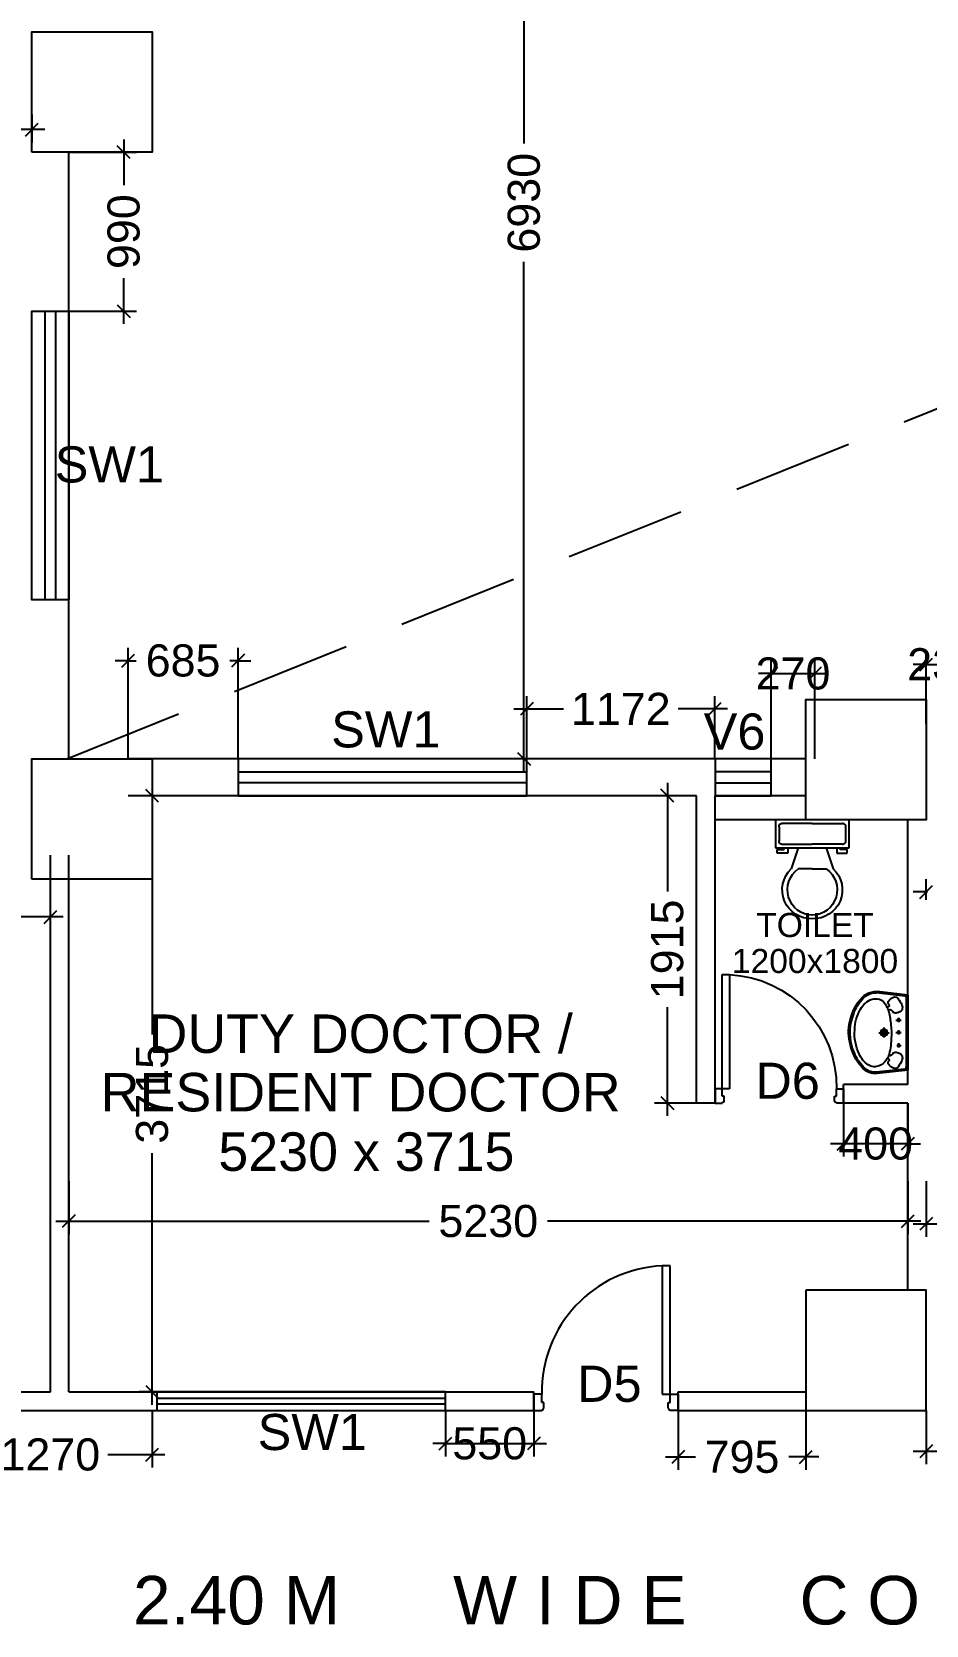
# Model space of a CAD drawing. Extents: x 7620542 to 7843793, y -6476226 to -6093835.
# Drawn here: x 7727743 to 7733317, y -6445747 to -6435819 of the extents above; entities that cross this region are included whole.
import ezdxf
from ezdxf.enums import TextEntityAlignment as Align

# ---------------------------------------------------------------- set-up
doc = ezdxf.new("R2010")
doc.units = 0
doc.header["$LTSCALE"] = 600
doc.header["$MEASUREMENT"] = 0
doc.header["$PDMODE"] = 35
doc.linetypes.add('HIDDEN2', pattern=[0.1875, 0.125, -0.0625])
doc.layers.get('0').update_dxf_attribs({"linetype": 'CONTINUOUS'})
doc.layers.get('Defpoints').update_dxf_attribs({"linetype": 'CONTINUOUS'})
for name, color, linetype in [('DOOR', 32, 'CONTINUOUS'), ('Duct', 8, 'CONTINUOUS'), ('joinery', 7, 'CONTINUOUS'), ('LA-column', 3, 'CONTINUOUS'), ('Room Dim', 1, 'CONTINUOUS'), ('TEXT', 6, 'CONTINUOUS'), ('Toi-Euip', 8, 'CONTINUOUS'), ('toi-fix', 46, 'CONTINUOUS'), ('TXT', 6, 'CONTINUOUS'), ('Walls', 7, 'CONTINUOUS'), ('WIN', 151, 'CONTINUOUS'), ('Working Dim', 5, 'CONTINUOUS')]:
    doc.layers.add(name, color=color, linetype=linetype)
doc.styles.add('ari', font='arial.ttf')
doc.styles.add('ARIAL', font='arial.ttf')
doc.dimstyles.new('int. dim', dxfattribs={"dimtxt": 450, "dimasz": 80, "dimexe": 80, "dimexo": 0, "dimgap": 70, "dimtad": 0, "dimdec": 0, "dimzin": 12, "dimdsep": 46, "dimtxsty": 'ari', "dimblk": 'OBLIQUE', "dimcen": 2, "dimdle": 80, "dimclrd": 256, "dimclre": 256, "dimclrt": 6, "dimadec": 0, "dimazin": 0, "dimtfac": 1, "dimtdec": 0, "dimtix": 1, "dimtmove": 2, "dimatfit": 3, "dimfxl": 1, "dimtolj": 1, "dimtzin": 0, "dimlwd": -1, "dimlwe": -1, "dimarcsym": 0})

# ---------------------------------------------------------------- blocks, each defined once
blk = doc.blocks.new('1000')
at = {"layer": 'DOOR'}
for p, q in [((0, -100), (0, 0)), ((0, 0), (49.7, 0)), ((49.7, 0), (49.7, -2.2)), ((63.2, -49.5), (49.7, -49.5)), ((49.7, -49.5), (49.7, -100)), ((63.2, -13.5), (61, -13.5)), ((63.2, -13.5), (63.2, -49.5)), ((836.8, -13.5), (836.8, -49.5)), ((836.8, -13.5), (839, -13.5)), ((836.8, -49.5), (850.3, -49.5)), ((850.3, 0), (850.3, -2.2)), ((900, 0), (850.3, 0)), ((850.3, -49.5), (850.3, -100)), ((900, -100), (900, 0)), ((49.7, -100), (0, -100)), ((49.7, -100), (49.7, -900.6)), ((100.2, -100), (49.7, -100)), ((100.2, -900.6), (100.2, -100)), ((850.3, -100), (900, -100)), ((49.7, -900.6), (100.2, -900.6))]:
    blk.add_line(p, q, dxfattribs=at)
for centre, major_axis, start_param, end_param in [((49.7, -13.5), (-7.95, 7.95), 3.926991, 5.497787), ((850.3, -13.5), (7.95, 7.95), 0.785398, 2.356194)]:
    blk.add_ellipse(centre, major_axis=major_axis, ratio=1, start_param=start_param, end_param=end_param, dxfattribs=at)
at = {"layer": 'DOOR', "color": 145}
blk.add_ellipse((64.3, -115.3), major_axis=(-519.7, 589.8), ratio=1, start_param=2.464943, end_param=4.009476, dxfattribs=at)
blk = doc.blocks.new('_Oblique')
at = {"color": 0, "linetype": 'ByBlock', "lineweight": -2}
blk.add_line((-0.5, -0.5), (0.5, 0.5), dxfattribs=at)
blk = doc.blocks.new('*D2316')
at = {"layer": 'Defpoints', "color": 0, "transparency": 16777216}
for p in [(7727859.1, -6441333.7), (7723124.1, -6441771, 6.3), (7727859.1, -6441771, 6.3)]:
    blk.add_point(p, dxfattribs=at)
at = {"layer": 'Working Dim', "transparency": 16777216}
for p, q in [((7723124.1, -6441771), (7723124.1, -6441253.7)), ((7727859.1, -6441771), (7727859.1, -6441253.7)), ((7723044.1, -6441333.7), (7725118.2, -6441333.7)), ((7727939.1, -6441333.7), (7725865.1, -6441333.7))]:
    blk.add_line(p, q, dxfattribs=at)
at = {"layer": 'Working Dim', "transparency": 16777216, "xscale": 80, "yscale": 80, "zscale": 80, "rotation": 180}
blk.add_blockref('_Oblique', (7723124.1, -6441333.7), dxfattribs=at)
at = {"layer": 'Working Dim', "transparency": 16777216, "xscale": 80, "yscale": 80, "zscale": 80}
blk.add_blockref('_Oblique', (7727859.1, -6441333.7), dxfattribs=at)
at = {"layer": 'Working Dim', "color": 6, "transparency": 16777216, "insert": (7725491.6, -6441333.7), "char_height": 200, "attachment_point": 5, "style": 'ari'}
blk.add_mtext('\\A1;4735', dxfattribs=at)
blk = doc.blocks.new('*D2318')
at = {"layer": 'Defpoints', "color": 0, "transparency": 16777216}
for p in [(7727973.1, -6442979.6, 6.3), (7733203.1, -6442979.6, 6.3), (7733203.1, -6443229.8)]:
    blk.add_point(p, dxfattribs=at)
at = {"layer": 'Working Dim', "transparency": 16777216}
for p, q in [((7727973.1, -6442979.6), (7727973.1, -6443309.8)), ((7733203.1, -6442979.6), (7733203.1, -6443309.8)), ((7727893.1, -6443229.8), (7730219.9, -6443229.8)), ((7733283.1, -6443229.8), (7730956.4, -6443229.8))]:
    blk.add_line(p, q, dxfattribs=at)
at = {"layer": 'Working Dim', "transparency": 16777216, "xscale": 80, "yscale": 80, "zscale": 80, "rotation": 180}
blk.add_blockref('_Oblique', (7727973.1, -6443229.8), dxfattribs=at)
at = {"layer": 'Working Dim', "transparency": 16777216, "xscale": 80, "yscale": 80, "zscale": 80}
blk.add_blockref('_Oblique', (7733203.1, -6443229.8), dxfattribs=at)
at = {"layer": 'Working Dim', "color": 6, "transparency": 16777216, "insert": (7730588.1, -6443229.8), "char_height": 200, "attachment_point": 5, "style": 'ari'}
blk.add_mtext('\\A1;5230', dxfattribs=at)
blk = doc.blocks.new('*D2319')
at = {"layer": 'Defpoints', "color": 0, "transparency": 16777216}
for p in [(7728734.1, -6440578.9, 6.3), (7728493, -6444293.9), (7728733.1, -6444293.9, 3.4)]:
    blk.add_point(p, dxfattribs=at)
at = {"layer": 'Working Dim', "transparency": 16777216}
for p, q in [((7728493, -6440498.9), (7728493, -6442067.1)), ((7728734.1, -6440578.9), (7728413, -6440578.9)), ((7728493, -6444373.9), (7728493, -6442805.7)), ((7728733.1, -6444293.9), (7728413, -6444293.9))]:
    blk.add_line(p, q, dxfattribs=at)
at = {"layer": 'Working Dim', "transparency": 16777216, "xscale": 80, "yscale": 80, "zscale": 80}
for p, rotation in [((7728493, -6440578.9), 90), ((7728493, -6444293.9), 270)]:
    blk.add_blockref('_Oblique', p, dxfattribs=dict(at, rotation=rotation))
at = {"layer": 'Working Dim', "color": 6, "transparency": 16777216, "insert": (7728493, -6442436.4), "char_height": 200, "attachment_point": 5, "rotation": 90, "style": 'ari'}
blk.add_mtext('\\A1;3715', dxfattribs=at)
blk = doc.blocks.new('*D2320')
at = {"layer": 'Defpoints', "color": 0, "transparency": 16777216}
for p in [(7737941.6, -6442582.6, 6.3), (7733317.1, -6442979.6, 6.3), (7737941.6, -6443246.2)]:
    blk.add_point(p, dxfattribs=at)
at = {"layer": 'Working Dim', "transparency": 16777216}
for p, q in [((7737941.6, -6442582.6), (7737941.6, -6443326.2)), ((7733317.1, -6442979.6), (7733317.1, -6443326.2)), ((7733237.1, -6443246.2), (7735256, -6443246.2)), ((7738021.6, -6443246.2), (7736002.8, -6443246.2))]:
    blk.add_line(p, q, dxfattribs=at)
at = {"layer": 'Working Dim', "transparency": 16777216, "xscale": 80, "yscale": 80, "zscale": 80, "rotation": 180}
blk.add_blockref('_Oblique', (7733317.1, -6443246.2), dxfattribs=at)
at = {"layer": 'Working Dim', "transparency": 16777216, "xscale": 80, "yscale": 80, "zscale": 80}
blk.add_blockref('_Oblique', (7737941.6, -6443246.2), dxfattribs=at)
at = {"layer": 'Working Dim', "color": 6, "transparency": 16777216, "insert": (7735629.4, -6443246.2), "char_height": 200, "attachment_point": 5, "style": 'ari'}
blk.add_mtext('\\A1;4625', dxfattribs=at)
blk = doc.blocks.new('*D2330')
at = {"layer": 'Defpoints', "color": 0, "transparency": 16777216}
for p in [(7731999.8, -6440037.4), (7730828.1, -6440348.7, -1.1), (7731999.8, -6440348.7, -1.1)]:
    blk.add_point(p, dxfattribs=at)
at = {"layer": 'Working Dim', "transparency": 16777216}
for p, q in [((7730828.1, -6440348.7), (7730828.1, -6439957.4)), ((7731999.8, -6440348.7), (7731999.8, -6439957.4)), ((7730748.1, -6440037.4), (7731055.8, -6440037.4)), ((7732079.8, -6440037.4), (7731772.2, -6440037.4))]:
    blk.add_line(p, q, dxfattribs=at)
at = {"layer": 'Working Dim', "transparency": 16777216, "xscale": 80, "yscale": 80, "zscale": 80, "rotation": 180}
blk.add_blockref('_Oblique', (7730828.1, -6440037.4), dxfattribs=at)
at = {"layer": 'Working Dim', "transparency": 16777216, "xscale": 80, "yscale": 80, "zscale": 80}
blk.add_blockref('_Oblique', (7731999.8, -6440037.4), dxfattribs=at)
at = {"layer": 'Working Dim', "color": 6, "transparency": 16777216, "insert": (7731414, -6440037.4), "char_height": 200, "attachment_point": 5, "style": 'ari'}
blk.add_mtext('\\A1;1172', dxfattribs=at)
blk = doc.blocks.new('*D2334')
at = {"layer": 'Defpoints', "color": 0, "transparency": 16777216}
for p in [(7727973.2, -6436568.8, 5.1), (7728315.8, -6436568.8), (7727973.2, -6437558.8, 5.1)]:
    blk.add_point(p, dxfattribs=at)
at = {"layer": 'Working Dim', "transparency": 16777216}
for p, q in [((7728315.8, -6436488.8), (7728315.8, -6436773.2)), ((7727973.2, -6436568.8), (7728395.8, -6436568.8)), ((7728315.8, -6437638.8), (7728315.8, -6437354.4)), ((7727973.2, -6437558.8), (7728395.8, -6437558.8))]:
    blk.add_line(p, q, dxfattribs=at)
at = {"layer": 'Working Dim', "transparency": 16777216, "xscale": 80, "yscale": 80, "zscale": 80}
for p, rotation in [((7728315.8, -6436568.8), 90), ((7728315.8, -6437558.8), 270)]:
    blk.add_blockref('_Oblique', p, dxfattribs=dict(at, rotation=rotation))
at = {"layer": 'Working Dim', "color": 6, "transparency": 16777216, "insert": (7728315.8, -6437063.8), "char_height": 200, "attachment_point": 5, "rotation": 90, "style": 'ari'}
blk.add_mtext('\\A1;990', dxfattribs=at)
blk = doc.blocks.new('*D2358')
at = {"layer": 'Defpoints', "color": 0, "transparency": 16777216}
for p in [(7725743.1, -6436333.2, 13.1), (7727743.1, -6436333.2, 14.8), (7727743.1, -6436428.1)]:
    blk.add_point(p, dxfattribs=at)
at = {"layer": 'Working Dim', "transparency": 16777216}
for p, q in [((7725743.1, -6436333.2), (7725743.1, -6436508.1)), ((7727743.1, -6436333.2), (7727743.1, -6436508.1)), ((7725663.1, -6436428.1), (7726373.1, -6436428.1)), ((7727823.1, -6436428.1), (7727113.1, -6436428.1))]:
    blk.add_line(p, q, dxfattribs=at)
at = {"layer": 'Working Dim', "transparency": 16777216, "xscale": 80, "yscale": 80, "zscale": 80, "rotation": 180}
blk.add_blockref('_Oblique', (7725743.1, -6436428.1), dxfattribs=at)
at = {"layer": 'Working Dim', "transparency": 16777216, "xscale": 80, "yscale": 80, "zscale": 80}
blk.add_blockref('_Oblique', (7727743.1, -6436428.1), dxfattribs=at)
at = {"layer": 'Working Dim', "color": 6, "transparency": 16777216, "insert": (7726743.1, -6436428.1), "char_height": 200, "attachment_point": 5, "style": 'ari'}
blk.add_mtext('\\A1;2000', dxfattribs=at)
blk = doc.blocks.new('*D2372')
at = {"layer": 'Defpoints', "color": 0, "transparency": 16777216}
for p in [(7730810.6, -6433418.6), (7731054.2, -6433418.6), (7731052.1, -6440348.6)]:
    blk.add_point(p, dxfattribs=at)
at = {"layer": 'Working Dim', "transparency": 16777216}
for p, q in [((7730810.6, -6433338.6), (7730810.6, -6436514.8)), ((7731054.2, -6433418.6), (7730730.6, -6433418.6)), ((7730810.6, -6440428.6), (7730810.6, -6437252.5)), ((7731052.1, -6440348.6), (7730730.6, -6440348.6))]:
    blk.add_line(p, q, dxfattribs=at)
at = {"layer": 'Working Dim', "transparency": 16777216, "xscale": 80, "yscale": 80, "zscale": 80}
for p, rotation in [((7730810.6, -6433418.6), 90), ((7730810.6, -6440348.6), 270)]:
    blk.add_blockref('_Oblique', p, dxfattribs=dict(at, rotation=rotation))
at = {"layer": 'Working Dim', "color": 6, "transparency": 16777216, "insert": (7730810.6, -6436883.6), "char_height": 200, "attachment_point": 5, "rotation": 90, "style": 'ari'}
blk.add_mtext('\\A1;6930', dxfattribs=at)
blk = doc.blocks.new('*D2379')
at = {"layer": 'Defpoints', "color": 0, "transparency": 16777216}
for p in [(7729028.1, -6439737), (7728343.1, -6440348.7), (7729028.1, -6440348.7)]:
    blk.add_point(p, dxfattribs=at)
at = {"layer": 'Working Dim', "transparency": 16777216}
for p, q in [((7728343.1, -6440348.7), (7728343.1, -6439657)), ((7729028.1, -6440348.7), (7729028.1, -6439657)), ((7728343.1, -6439737), (7728263.1, -6439737)), ((7728343.1, -6439737), (7728393.4, -6439737)), ((7729028.1, -6439737), (7728977.8, -6439737)), ((7729028.1, -6439737), (7729108.1, -6439737))]:
    blk.add_line(p, q, dxfattribs=at)
at = {"layer": 'Working Dim', "transparency": 16777216, "xscale": 80, "yscale": 80, "zscale": 80}
blk.add_blockref('_Oblique', (7728343.1, -6439737), dxfattribs=at)
at = {"layer": 'Working Dim', "transparency": 16777216, "xscale": 80, "yscale": 80, "zscale": 80, "rotation": 180}
blk.add_blockref('_Oblique', (7729028.1, -6439737), dxfattribs=at)
at = {"layer": 'Working Dim', "color": 6, "transparency": 16777216, "insert": (7728685.6, -6439737), "char_height": 200, "attachment_point": 5, "style": 'ari'}
blk.add_mtext('\\A1;685', dxfattribs=at)
blk = doc.blocks.new('*D2380')
at = {"layer": 'Defpoints', "color": 0, "transparency": 16777216}
for p in [(7732622.5, -6439817.9), (7732351.8, -6440348.6), (7732622.5, -6440348.6)]:
    blk.add_point(p, dxfattribs=at)
at = {"layer": 'Working Dim', "transparency": 16777216}
for p, q in [((7732351.8, -6439817.9), (7732271.8, -6439817.9)), ((7732351.8, -6440348.6), (7732351.8, -6439737.9)), ((7732351.8, -6439817.9), (7732622.5, -6439817.9)), ((7732622.5, -6440348.6), (7732622.5, -6439737.9)), ((7732622.5, -6439817.9), (7732702.5, -6439817.9))]:
    blk.add_line(p, q, dxfattribs=at)
at = {"layer": 'Working Dim', "transparency": 16777216, "xscale": 80, "yscale": 80, "zscale": 80}
blk.add_blockref('_Oblique', (7732351.8, -6439817.9), dxfattribs=at)
at = {"layer": 'Working Dim', "transparency": 16777216, "xscale": 80, "yscale": 80, "zscale": 80, "rotation": 180}
blk.add_blockref('_Oblique', (7732622.5, -6439817.9), dxfattribs=at)
at = {"layer": 'Working Dim', "color": 6, "transparency": 16777216, "insert": (7732487.1, -6439817.9), "char_height": 200, "attachment_point": 5, "style": 'ari'}
blk.add_mtext('\\A1;270', dxfattribs=at)
blk = doc.blocks.new('*D2381')
at = {"layer": 'Defpoints', "color": 0, "transparency": 16777216}
for p in [(7733547.3, -6439760.6), (7733317.1, -6440128.8, 13.1), (7733547.3, -6440348.6)]:
    blk.add_point(p, dxfattribs=at)
at = {"layer": 'Working Dim', "transparency": 16777216}
for p, q in [((7733317.1, -6440128.8), (7733317.1, -6439680.6)), ((7733547.3, -6440348.6), (7733547.3, -6439680.6)), ((7733317.1, -6439760.6), (7733237.1, -6439760.6)), ((7733317.1, -6439760.6), (7733547.3, -6439760.6)), ((7733547.3, -6439760.6), (7733627.3, -6439760.6))]:
    blk.add_line(p, q, dxfattribs=at)
at = {"layer": 'Working Dim', "transparency": 16777216, "xscale": 80, "yscale": 80, "zscale": 80}
blk.add_blockref('_Oblique', (7733317.1, -6439760.6), dxfattribs=at)
at = {"layer": 'Working Dim', "transparency": 16777216, "xscale": 80, "yscale": 80, "zscale": 80, "rotation": 180}
blk.add_blockref('_Oblique', (7733547.3, -6439760.6), dxfattribs=at)
at = {"layer": 'Working Dim', "color": 6, "transparency": 16777216, "insert": (7733432.2, -6439760.6), "char_height": 200, "attachment_point": 5, "style": 'ari'}
blk.add_mtext('\\A1;230', dxfattribs=at)
blk = doc.blocks.new('*D2389')
at = {"layer": 'Defpoints', "color": 0, "transparency": 16777216}
for p in [(7727223.1, -6444408.8, 8.6), (7728493, -6444408.8), (7728493, -6444684.5)]:
    blk.add_point(p, dxfattribs=at)
at = {"layer": 'Working Dim', "transparency": 16777216}
for p, q in [((7727223.1, -6444408.8), (7727223.1, -6444764.5)), ((7728493, -6444408.8), (7728493, -6444764.5)), ((7727143.1, -6444684.5), (7727499.2, -6444684.5)), ((7728573, -6444684.5), (7728217, -6444684.5))]:
    blk.add_line(p, q, dxfattribs=at)
at = {"layer": 'Working Dim', "transparency": 16777216, "xscale": 80, "yscale": 80, "zscale": 80, "rotation": 180}
blk.add_blockref('_Oblique', (7727223.1, -6444684.5), dxfattribs=at)
at = {"layer": 'Working Dim', "transparency": 16777216, "xscale": 80, "yscale": 80, "zscale": 80}
blk.add_blockref('_Oblique', (7728493, -6444684.5), dxfattribs=at)
at = {"layer": 'Working Dim', "color": 6, "transparency": 16777216, "insert": (7727858.1, -6444684.5), "char_height": 200, "attachment_point": 5, "style": 'ari'}
blk.add_mtext('\\A1;1270', dxfattribs=at)
blk = doc.blocks.new('*D2390')
at = {"layer": 'Defpoints', "color": 0, "transparency": 16777216}
for p in [(7730321.8, -6444408.7), (7730871.8, -6444408.5), (7730871.8, -6444615.1)]:
    blk.add_point(p, dxfattribs=at)
at = {"layer": 'Working Dim', "transparency": 16777216}
for p, q in [((7730321.8, -6444408.7), (7730321.8, -6444695.1)), ((7730871.8, -6444408.5), (7730871.8, -6444695.1)), ((7730321.8, -6444615.1), (7730241.8, -6444615.1)), ((7730321.8, -6444615.1), (7730871.8, -6444615.1)), ((7730871.8, -6444615.1), (7730951.8, -6444615.1))]:
    blk.add_line(p, q, dxfattribs=at)
at = {"layer": 'Working Dim', "transparency": 16777216, "xscale": 80, "yscale": 80, "zscale": 80}
blk.add_blockref('_Oblique', (7730321.8, -6444615.1), dxfattribs=at)
at = {"layer": 'Working Dim', "transparency": 16777216, "xscale": 80, "yscale": 80, "zscale": 80, "rotation": 180}
blk.add_blockref('_Oblique', (7730871.8, -6444615.1), dxfattribs=at)
at = {"layer": 'Working Dim', "color": 6, "transparency": 16777216, "insert": (7730596.8, -6444615.1), "char_height": 200, "attachment_point": 5, "style": 'ari'}
blk.add_mtext('\\A1;550', dxfattribs=at)
blk = doc.blocks.new('*D2391')
at = {"layer": 'Defpoints', "color": 0, "transparency": 16777216}
for p in [(7731771.8, -6444408.6), (7732567.3, -6444408.6), (7731771.8, -6444699)]:
    blk.add_point(p, dxfattribs=at)
at = {"layer": 'Working Dim', "transparency": 16777216}
for p, q in [((7731771.8, -6444408.6), (7731771.8, -6444779)), ((7732567.3, -6444408.6), (7732567.3, -6444779)), ((7731691.8, -6444699), (7731878.7, -6444699)), ((7732647.3, -6444699), (7732460.4, -6444699))]:
    blk.add_line(p, q, dxfattribs=at)
at = {"layer": 'Working Dim', "transparency": 16777216, "xscale": 80, "yscale": 80, "zscale": 80, "rotation": 180}
blk.add_blockref('_Oblique', (7731771.8, -6444699), dxfattribs=at)
at = {"layer": 'Working Dim', "transparency": 16777216, "xscale": 80, "yscale": 80, "zscale": 80}
blk.add_blockref('_Oblique', (7732567.3, -6444699), dxfattribs=at)
at = {"layer": 'Working Dim', "color": 6, "transparency": 16777216, "insert": (7732169.6, -6444699), "char_height": 200, "attachment_point": 5, "style": 'ari'}
blk.add_mtext('\\A1;795', dxfattribs=at)
blk = doc.blocks.new('*D2392')
at = {"layer": 'Defpoints', "color": 0, "transparency": 16777216}
for p in [(7733317.1, -6444408.8, 8.6), (7737042.3, -6444408.7, 3.4), (7737042.3, -6444663.2)]:
    blk.add_point(p, dxfattribs=at)
at = {"layer": 'Working Dim', "transparency": 16777216}
for p, q in [((7733317.1, -6444408.8), (7733317.1, -6444743.2)), ((7737042.3, -6444408.7), (7737042.3, -6444743.2)), ((7733237.1, -6444663.2), (7734810.4, -6444663.2)), ((7737122.3, -6444663.2), (7735549.1, -6444663.2))]:
    blk.add_line(p, q, dxfattribs=at)
at = {"layer": 'Working Dim', "transparency": 16777216, "xscale": 80, "yscale": 80, "zscale": 80, "rotation": 180}
blk.add_blockref('_Oblique', (7733317.1, -6444663.2), dxfattribs=at)
at = {"layer": 'Working Dim', "transparency": 16777216, "xscale": 80, "yscale": 80, "zscale": 80}
blk.add_blockref('_Oblique', (7737042.3, -6444663.2), dxfattribs=at)
at = {"layer": 'Working Dim', "color": 6, "transparency": 16777216, "insert": (7735179.7, -6444663.2), "char_height": 200, "attachment_point": 5, "style": 'ari'}
blk.add_mtext('\\A1;3725', dxfattribs=at)
blk = doc.blocks.new('A$C5FEC0201')
at = {"layer": 'Toi-Euip'}
for p, q in [((0, 473.4), (184.7, 494.1)), ((0, 465.4), (191.4, 486.9)), ((0, 473.4), (0, 20.9)), ((9.6, 458.3), (9.6, 40.4)), ((71.9, 322.5), (39.4, 322.5)), ((54.4, 310.5), (54.4, 336.7)), ((71.9, 247.8), (39.4, 247.8)), ((54.4, 235.7), (54.4, 261.9)), ((173.4, 246.3), (112, 246.3)), ((143.3, 276.5), (143.3, 216.2)), ((66.7, 168.5), (39.4, 168.5)), ((54.4, 156.4), (54.4, 182.7)), ((0, 28.9), (191.4, 7.5)), ((0, 20.9), (184.7, 0.2))]:
    blk.add_line(p, q, dxfattribs=at)
for centre, radius in [((54.4, 322.5), 6.43), ((54.4, 247.8), 6.43), ((143.3, 246.3), 21.6), ((143.3, 246.3), 15.5), ((143.3, 246.3), 10.9), ((54.4, 168.5), 6.43)]:
    blk.add_circle(centre, radius, dxfattribs=at)
for centre, radius, start, end in [((194.8, 411.5), 83.2, 73.23918, 96.99591), ((198.4, 409.1), 78.1, 56.79114, 95.14021), ((197.4, 387.4), 106, 42.34, 78.55208), ((-14.6, 453.5), 24.7, 11.14513, 53.7785), ((66.2, 397.4), 34, 151.91921, 201.35614), ((74.8, 413.3), 49.2, 215.0585, 257.19296), ((155, 371.1), 126.1, 140.59825, 160.41359), ((76, 441.8), 20.7, 62.49081, 153.19095), ((67.6, 406.2), 56.9, 34.96691, 71.64959), ((106.8, 377.5), 8.55, 353.15264, 127.30389), ((273.3, 323.1), 166.8, 149.59023, 175.97193), ((120.5, 410.1), 8.6, 136.04031, 216.10739), ((121.5, 408.7), 8.72, 204.51045, 300.32874), ((100.5, 427.5), 17.9, 320.46419, 39.5358), ((202.8, 375.4), 80.1, 113.69295, 156.38132), ((191.3, 356.4), 94.7, 75.58544, 102.65463), ((173.3, 329.2), 126, 27.7975, 70.69461), ((181.9, 366.5), 123.1, 31.84149, 61.21457), ((66.3, 262.6), 287, 13.68007, 43.11994), ((72.7, 260.2), 247.5, 0.51874, 31.0564), ((134.7, 300.9), 200.3, 16.98939, 40.68541), ((72.7, 395.9), 31.9, 253.96544, 299.92088), ((114.3, 360.7), 26.8, 118.27151, 163.61398), ((898.2, 212.6), 800.7, 171.22276, 177.52001), ((45.2, 246.8), 302.7, 336.19508, 21.84971), ((82.7, 251), 274.2, 347.13905, 16.85156), ((830.4, 250.4), 732.1, 180.24313, 185.54823), ((23.3, 242.5), 297.5, 335.41071, 3.84539), ((66.2, 94.9), 34, 158.64386, 208.08079), ((74.8, 79), 49.2, 102.80704, 144.9415), ((72.7, 96.3), 31.9, 60.07912, 106.03456), ((114.3, 131.5), 26.8, 196.38602, 241.72849), ((106.5, 113.4), 7.39, 228.29837, 348.68026), ((397.3, 201.4), 296.4, 184.2321, 193.82674), ((218.2, 145.9), 109.8, 188.02022, 245.02213), ((164.1, 170.3), 139.7, 301.86033, 338.31323), ((67.5, 229.2), 275.4, 316.21733, 337.66735), ((59.7, 235.8), 293.9, 316.38455, 351.02297), ((-16.1, 41), 25.7, 308.74871, 358.57964), ((155, 121.1), 126.1, 199.58641, 219.40175), ((76, 50.4), 20.7, 206.80905, 297.50919), ((67.6, 86), 56.9, 288.35041, 325.03309), ((120.5, 82.1), 8.6, 143.89261, 223.95969), ((120.7, 84.3), 7.73, 75.15228, 157.93068), ((100.5, 64.8), 17.9, 320.4642, 39.53581), ((199.8, 111.6), 70.9, 246.77794, 302.40806), ((197.9, 98.8), 99.5, 262.39424, 318.61688), ((196, 101.8), 94.4, 267.2238, 318.08952)]:
    blk.add_arc(centre, radius, start, end, dxfattribs=at)
blk = doc.blocks.new('A$C70ED7303')
at = {"layer": 'toi-fix', "color": 8}
for p, q in [((0, 0), (229, 0)), ((229, 0), (229, -174.4)), ((-229, 0), (0, 0)), ((-229, -174.4), (-229, 0)), ((-207.2, -43.6), (-207.2, -130.8)), ((0, -21.8), (-185.4, -21.8)), ((0, -21.8), (185.4, -21.8)), ((207.2, -43.6), (207.2, -130.8)), ((229, -174.4), (-229, -174.4)), ((-218.1, -207.2), (-218.1, -185.4)), ((-218.1, -185.4), (-174.4, -185.4)), ((-185.4, -152.6), (0, -152.6)), ((-174.4, -185.4), (-174.4, -174.4)), ((-152.6, -174.4), (-152.6, -207.2)), ((-87.2, -174.4), (-130.8, -305.3)), ((185.4, -152.6), (0, -152.6)), ((87.2, -174.4), (130.8, -305.3)), ((152.6, -174.4), (152.6, -207.2)), ((174.4, -185.4), (174.4, -174.4)), ((218.1, -185.4), (174.4, -185.4)), ((218.1, -207.2), (218.1, -185.4)), ((-152.6, -207.2), (-218.1, -207.2)), ((152.6, -207.2), (218.1, -207.2)), ((0, -305.3), (-87.2, -305.3)), ((0, -305.3), (87.2, -305.3))]:
    blk.add_line(p, q, dxfattribs=at)
for centre, major_axis, start_param, end_param in [((-188.1, -40.9), (13.6, -13.6), 2.214297, 4.068888), ((188.1, -40.9), (13.6, -13.6), 0.643501, 2.498091), ((-188.1, -133.6), (-13.6, -13.6), 5.35589, 7.21048), ((188.1, -133.6), (-13.6, -13.6), 0.643501, 2.498091), ((-6.6, -436.2), (-127.6, -127.6), 4.686239, 7.105146), ((4.7, -435.5), (-112.7, -112.7), 4.541602, 7.039318), ((6.6, -436.2), (55.8, -171.6), -0.351019, 2.067888), ((-4.7, -435.5), (-112.7, -112.7), 0.814663, 3.31238)]:
    blk.add_ellipse(centre, major_axis=major_axis, ratio=1, start_param=start_param, end_param=end_param, dxfattribs=at)
blk = doc.blocks.new('*D2420')
at = {"layer": 'Defpoints', "color": 0, "transparency": 16777216}
for p in [(7732801.8, -6442493.1), (7733202.3, -6442493.6), (7732801.8, -6442747.2)]:
    blk.add_point(p, dxfattribs=at)
at = {"layer": 'Working Dim', "transparency": 16777216}
for p, q in [((7732801.8, -6442493.1), (7732801.8, -6442827.2)), ((7733202.3, -6442493.6), (7733202.3, -6442827.2)), ((7732801.8, -6442747.2), (7732721.8, -6442747.2)), ((7733202.3, -6442747.2), (7732801.8, -6442747.2)), ((7733202.3, -6442747.2), (7733282.3, -6442747.2))]:
    blk.add_line(p, q, dxfattribs=at)
at = {"layer": 'Working Dim', "transparency": 16777216, "xscale": 80, "yscale": 80, "zscale": 80}
blk.add_blockref('_Oblique', (7732801.8, -6442747.2), dxfattribs=at)
at = {"layer": 'Working Dim', "transparency": 16777216, "xscale": 80, "yscale": 80, "zscale": 80, "rotation": 180}
blk.add_blockref('_Oblique', (7733202.3, -6442747.2), dxfattribs=at)
at = {"layer": 'Working Dim', "color": 6, "transparency": 16777216, "insert": (7733002.1, -6442747.2), "char_height": 200, "attachment_point": 5, "style": 'ari'}
blk.add_mtext('\\A1;400', dxfattribs=at)
blk = doc.blocks.new('*D2463')
at = {"layer": 'Defpoints', "color": 0, "transparency": 16777216}
for p in [(7733917.3, -6441178.4), (7733317.3, -6441227.7, -22.8), (7733917.3, -6441227.7, -22.8)]:
    blk.add_point(p, dxfattribs=at)
at = {"layer": 'Working Dim', "transparency": 16777216}
for p, q in [((7733317.3, -6441227.7), (7733317.3, -6441098.4)), ((7733917.3, -6441227.7), (7733917.3, -6441098.4)), ((7733317.3, -6441178.4), (7733237.3, -6441178.4)), ((7733317.3, -6441178.4), (7733326.2, -6441178.4)), ((7733917.3, -6441178.4), (7733908.5, -6441178.4)), ((7733917.3, -6441178.4), (7733997.3, -6441178.4))]:
    blk.add_line(p, q, dxfattribs=at)
at = {"layer": 'Working Dim', "transparency": 16777216, "xscale": 80, "yscale": 80, "zscale": 80}
blk.add_blockref('_Oblique', (7733317.3, -6441178.4), dxfattribs=at)
at = {"layer": 'Working Dim', "transparency": 16777216, "xscale": 80, "yscale": 80, "zscale": 80, "rotation": 180}
blk.add_blockref('_Oblique', (7733917.3, -6441178.4), dxfattribs=at)
at = {"layer": 'Working Dim', "color": 6, "transparency": 16777216, "insert": (7733617.3, -6441178.4), "char_height": 200, "attachment_point": 5, "style": 'ari'}
blk.add_mtext('\\A1;600', dxfattribs=at)
blk = doc.blocks.new('*D2465')
at = {"layer": 'Defpoints', "color": 0, "transparency": 16777216}
for p in [(7731886.8, -6440578.6, -22.8), (7731704.2, -6442493.6), (7731886.8, -6442493.6, -22.8)]:
    blk.add_point(p, dxfattribs=at)
at = {"layer": 'Working Dim', "transparency": 16777216}
for p, q in [((7731704.2, -6440498.6), (7731704.2, -6441176.2)), ((7731886.8, -6440578.6), (7731624.2, -6440578.6)), ((7731704.2, -6442573.6), (7731704.2, -6441896.1)), ((7731886.8, -6442493.6), (7731624.2, -6442493.6))]:
    blk.add_line(p, q, dxfattribs=at)
at = {"layer": 'Working Dim', "transparency": 16777216, "xscale": 80, "yscale": 80, "zscale": 80}
for p, rotation in [((7731704.2, -6440578.6), 90), ((7731704.2, -6442493.6), 270)]:
    blk.add_blockref('_Oblique', p, dxfattribs=dict(at, rotation=rotation))
at = {"layer": 'Working Dim', "color": 6, "transparency": 16777216, "insert": (7731704.2, -6441536.1), "char_height": 200, "attachment_point": 5, "rotation": 90, "style": 'ari'}
blk.add_mtext('\\A1;1915', dxfattribs=at)

msp = doc.modelspace()

# ---------------------------------------------------------------- linework, layer by layer
at = {"layer": 'Duct', "color": 8, "linetype": 'HIDDEN2', "ltscale": 10}
msp.add_line((7727962.052, -6440348.653, -22.81), (7744821.826, -6433563.031, -22.81), dxfattribs=at)
msp.add_line((7727962.052, -6440348.653, -22.81), (7744821.826, -6433563.031, -22.81), dxfattribs=at)
at = {"layer": 'LA-column', "color": 2, "flags": 128}
for points, elevation in [([(7727743.146, -6436568.813), (7727743.146, -6435818.813), (7728493.146, -6435818.813), (7728493.146, -6436568.813)], -12.548), ([(7732567.146, -6440728.875), (7732567.146, -6439978.875), (7733317.146, -6439978.875), (7733317.146, -6440728.875)], -9.699), ([(7727743.146, -6441098.875), (7727743.146, -6440348.875), (7728493.146, -6440348.875), (7728493.146, -6441098.875)], -9.699), ([(7732567.146, -6443658.808), (7732567.146, -6444408.808), (7733317.146, -6444408.808), (7733317.146, -6443658.808)], -12.548)]:
    msp.add_lwpolyline(points, close=True, dxfattribs=dict(at, elevation=elevation))
at = {"layer": 'Walls'}
for p, q in [((7727973.146, -6440348.77, -22.81), (7727973.146, -6436568.84, -22.81)), ((7732567.325, -6440348.623, -22.81), (7728343.146, -6440348.692, -22.81)), ((7731886.827, -6440578.649, -22.81), (7728343.146, -6440578.694, -22.81)), ((7731886.827, -6442493.649, -22.81), (7731886.827, -6440578.632, -22.81)), ((7732001.827, -6442493.648, -22.81), (7732001.827, -6440578.632, -22.81)), ((7732567.325, -6440578.64, -22.81), (7732001.827, -6440578.648, -22.81)), ((7733202.325, -6442378.632, -22.81), (7733202.325, -6440728.875, -22.81)), ((7727858.325, -6444293.699, -22.81), (7727858.325, -6440948.919, -22.81)), ((7727973.325, -6444293.699, -22.81), (7727973.325, -6440948.919, -22.81)), ((7733202.325, -6442378.632, -22.81), (7732801.827, -6442378.638, -22.81)), ((7732801.827, -6442493.648, -22.81), (7732801.827, -6442378.638, -22.81)), ((7732001.827, -6442493.648, -22.81), (7731886.827, -6442493.649, -22.81)), ((7733202.325, -6442493.632, -22.81), (7732801.827, -6442493.638, -22.81)), ((7733202.325, -6443658.632, -22.81), (7733202.325, -6442493.632, -22.81)), ((7727223.325, -6444293.699, -22.81), (7727858.325, -6444293.699, -22.81)), ((7727973.325, -6444293.699, -22.81), (7730871.821, -6444293.65, -22.81)), ((7731771.827, -6444408.634, -22.81), (7731771.827, -6444293.5, -22.81)), ((7731771.827, -6444293.634, -22.81), (7732567.325, -6444293.621, -22.81)), ((7727223.325, -6444408.699, -22.81), (7730871.821, -6444408.647, -22.81)), ((7731771.827, -6444408.634, -22.81), (7732567.325, -6444408.623, -22.81))]:
    msp.add_line(p, q, dxfattribs=at)
at = {"layer": 'Walls', "linetype": 'Continuous'}
msp.add_line((7730871.821, -6444408.647, -22.81), (7730871.821, -6444293.5, -22.81), dxfattribs=at)
at = {"layer": 'WIN', "linetype": 'Continuous'}
for points, elevation in [([(7727973.234, -6437558.786), (7727973.234, -6439358.786), (7727743.234, -6439358.786), (7727743.234, -6437558.786)], -12.548), ([(7727973.412, -6437558.705), (7727973.412, -6439358.705), (7727743.411, -6439358.705), (7727743.411, -6437558.705)], -12.548), ([(7727973.412, -6437558.705), (7727973.412, -6439358.705), (7727743.411, -6439358.705), (7727743.411, -6437558.705)], -12.548), ([(7727890.451, -6437558.786), (7727890.451, -6439358.786), (7727826.017, -6439358.786), (7727826.017, -6437558.786)], -12.548), ([(7727890.628, -6437558.705), (7727890.628, -6439358.705), (7727826.195, -6439358.705), (7727826.195, -6437558.705)], -12.548), ([(7727890.628, -6437558.705), (7727890.628, -6439358.705), (7727826.195, -6439358.705), (7727826.195, -6437558.705)], -12.548), ([(7730828.076, -6440348.674), (7729028.076, -6440348.674), (7729028.076, -6440578.674), (7730828.076, -6440578.674)], -22.81), ([(7732351.827, -6440348.668), (7732001.827, -6440348.66), (7732001.827, -6440578.66), (7732351.827, -6440578.668)], -22.81), ([(7730828.076, -6440431.457), (7729028.076, -6440431.457), (7729028.076, -6440495.89), (7730828.076, -6440495.89)], -22.81), ([(7732351.827, -6440430.009), (7732001.827, -6440430.001), (7732001.827, -6440497.319), (7732351.827, -6440497.327)], -22.81), ([(7728521.369, -6444293.674), (7728521.369, -6444408.664), (7730321.777, -6444408.664), (7730321.777, -6444293.674)], -22.81), ([(7728521.369, -6444333.674), (7728521.369, -6444368.664), (7730321.777, -6444368.664), (7730321.777, -6444333.674)], -22.81)]:
    msp.add_lwpolyline(points, close=True, dxfattribs=dict(at, elevation=elevation))
at = {"layer": 'Working Dim', "color": 6}
msp.add_line((7732567.146, -6440728.758, -17.339), (7732001.827, -6440728.758, -22.81), dxfattribs=at)

# ---------------------------------------------------------------- block references
at = {"layer": 'DOOR', "linetype": 'Continuous', "xscale": -0.8888888917863601, "yscale": 0.8888888917863369, "zscale": 0.88888889178636, "rotation": 179.9999869132508}
msp.add_blockref('1000', (7732001.827, -6442493.627, -22.81), dxfattribs=at)
at = {"layer": 'DOOR', "linetype": 'Continuous', "rotation": 180.0000130200482}
msp.add_blockref('1000', (7731771.821, -6444408.502, -22.81), dxfattribs=at)
at = {"layer": 'Toi-Euip', "xscale": -1.032431937754154, "yscale": 1.032431937754154, "zscale": 1.032431937754154}
msp.add_blockref('A$C5FEC0201', (7733202.325, -6442309.224, -22.81), dxfattribs=at)
at = {"layer": 'toi-fix', "linetype": 'Continuous', "xscale": -1, "rotation": 1.312676983111771e-05}
msp.add_blockref('A$C70ED7303', (7732607.535, -6440728.758, -17.339), dxfattribs=at)

# ---------------------------------------------------------------- texts
at = {"layer": 'joinery', "style": 'ari'}
for s, p in [('SW1', (7728226.228, -6438626.52, -14.094)), ('SW1', (7729949.499, -6440277.618, -22.81)), ('V6', (7732123.041, -6440291.016, -22.81)), ('D5', (7731342.774, -6444355.284, -22.81)), ('SW1', (7729491.056, -6444655.744, -22.81))]:
    msp.add_text(s, height=225, dxfattribs=at).set_placement(p, align=Align.CENTER)
msp.add_text('D6', height=225, dxfattribs=at).set_placement((7732252.913, -6442467.145, -23.948))
at = {"layer": 'Room Dim', "style": 'ARIAL'}
msp.add_text('1200x1800', height=150, dxfattribs=at).set_placement((7732624.438, -6441683.373, -22.81), align=Align.CENTER)
msp.add_text('5230 x 3715', height=240, dxfattribs=at).set_placement((7729828.264, -6442796.116, -22.81), align=Align.MIDDLE_CENTER)
at = {"layer": 'TEXT', "color": 7, "style": 'ARIAL'}
for s, height, p in [('TOILET', 150, (7732624.438, -6441458.942, -22.81)), ('DUTY DOCTOR /', 240, (7729792.614, -6442181.425, -22.81)), ('RESIDENT DOCTOR', 240, (7729792.614, -6442545.693, -22.81))]:
    msp.add_text(s, height=height, dxfattribs=at).set_placement(p, align=Align.CENTER)
at = {"layer": 'TXT', "color": 7, "style": 'ARIAL'}
msp.add_text('2.40 M      W I D E      C O R R I D O R', height=302.4, dxfattribs=at).set_placement((7732011.249, -6445742.391, -22.81), align=Align.CENTER)

# ---------------------------------------------------------------- dimensions: what is measured, and where the dimension line sits
at = {"layer": 'Working Dim'}
for base, p1, p2, angle, override, picture, middle in [((7730810.611, -6433418.649, -22.81), (7731052.128, -6440348.648, -22.81), (7731054.245, -6433418.649, -22.81), 90, {"dimtxt": 200, "dimarcsym": 1}, '*D2372', (7730810.611, -6436883.648, -22.81)), ((7728315.804, -6436568.77, -22.81), (7727973.234, -6437558.786, -17.679), (7727973.234, -6436568.77, -17.679), 90, {"dimtxt": 200}, '*D2334', (7728315.804, -6437063.778, -22.81)), ((7728493.013, -6444293.9, -22.81), (7728734.061, -6440578.912, -16.541), (7728733.061, -6444293.9, -19.389), 270, {"dimtxt": 200}, '*D2319', (7728493.013, -6442436.406, -22.81))]:
    dim = msp.add_linear_dim(base=base, p1=p1, p2=p2, angle=angle, dimstyle='int. dim', override=override, dxfattribs=at)
    dim.commit()
    dim.dimension.update_dxf_attribs({"geometry": picture, "text_midpoint": middle})
for base, p1, p2, override, picture, middle in [((7727743.146, -6436428.133, -17.679), (7725743.146, -6436333.164, -4.586), (7727743.146, -6436333.164, -2.848), {"dimtxt": 200}, '*D2358', (7726743.146, -6436428.133, -17.679)), ((7729028.076, -6439737.01, -22.81), (7728343.146, -6440348.692, -22.81), (7729028.076, -6440348.674, -22.81), {"dimtxt": 200, "dimarcsym": 1}, '*D2379', (7728685.611, -6439737.01, -22.81)), ((7733547.325, -6439760.55, -22.81), (7733317.146, -6440128.758, -9.699), (7733547.325, -6440348.623, -22.81), {"dimtxt": 200, "dimarcsym": 1}, '*D2381', (7733432.236, -6439760.55, -22.81)), ((7731999.827, -6440037.421, -22.81), (7730828.076, -6440348.674, -23.948), (7731999.827, -6440348.674, -23.948), {"dimtxt": 200}, '*D2330', (7731413.951, -6440037.421, -22.81)), ((7727859.147, -6441333.684, -22.81), (7723124.149, -6441771.009, -16.541), (7727859.147, -6441771.009, -16.541), {"dimtxt": 200}, '*D2316', (7725491.648, -6441333.684, -22.81)), ((7732801.827, -6442747.229, -22.81), (7733202.325, -6442493.632, -22.81), (7732801.827, -6442493.128, -22.81), {"dimtxt": 200, "dimarcsym": 1}, '*D2420', (7733002.076, -6442747.229, -22.81)), ((7737941.649, -6443246.15, -22.81), (7733317.147, -6442979.621, -16.541), (7737941.649, -6442582.555, -16.541), {"dimtxt": 200}, '*D2320', (7735629.398, -6443246.15, -22.81)), ((7733203.147, -6443229.784, -22.81), (7727973.147, -6442979.621, -16.541), (7733203.147, -6442979.621, -16.541), {"dimtxt": 200}, '*D2318', (7730588.147, -6443229.784, -22.81)), ((7728493.013, -6444684.533, -22.81), (7727223.146, -6444408.808, -14.258), (7728493.013, -6444408.808, -22.81), {"dimtxt": 200, "dimarcsym": 1}, '*D2389', (7727858.08, -6444684.533, -22.81)), ((7730871.821, -6444615.127, -22.81), (7730321.777, -6444408.655, -22.81), (7730871.821, -6444408.502, -22.81), {"dimtxt": 200, "dimarcsym": 1}, '*D2390', (7730596.799, -6444615.127, -22.81)), ((7731771.827, -6444698.99, -22.81), (7732567.325, -6444408.623, -22.81), (7731771.827, -6444408.634, -22.81), {"dimtxt": 200, "dimarcsym": 1}, '*D2391', (7732169.576, -6444698.99, -22.81)), ((7737042.324, -6444663.194, -22.81), (7733317.146, -6444408.808, -14.258), (7737042.324, -6444408.732, -19.389), {"dimtxt": 200, "dimarcsym": 1}, '*D2392', (7735179.735, -6444663.194, -22.81))]:
    dim = msp.add_linear_dim(base=base, p1=p1, p2=p2, dimstyle='int. dim', override=override, dxfattribs=at)
    dim.commit()
    dim.dimension.update_dxf_attribs({"geometry": picture, "text_midpoint": middle})
dim = msp.add_linear_dim(base=(7732622.47, -6439817.927, -22.81), p1=(7732351.827, -6440348.626, -22.81), p2=(7732622.47, -6440348.626, -22.81), text='270', dimstyle='int. dim', override={"dimtxt": 200, "dimarcsym": 1}, dxfattribs=at)
dim.commit()
dim.dimension.update_dxf_attribs({"geometry": '*D2380', "text_midpoint": (7732487.148, -6439817.927, -22.81)})
at = {"layer": 'Working Dim', "color": 7}
dim = msp.add_linear_dim(base=(7731704.215, -6442493.649), p1=(7731886.827, -6440578.632, -22.81), p2=(7731886.827, -6442493.649, -22.81), angle=90, dimstyle='int. dim', override={"dimtxt": 200, "dimarcsym": 1}, dxfattribs=at)
dim.commit()
dim.dimension.update_dxf_attribs({"geometry": '*D2465', "text_midpoint": (7731704.215, -6441536.141)})
dim = msp.add_linear_dim(base=(7733917.325, -6441178.357), p1=(7733317.325, -6441227.661, -22.81), p2=(7733917.325, -6441227.661, -22.81), dimstyle='int. dim', override={"dimtxt": 200, "dimarcsym": 1}, dxfattribs=at)
dim.commit()
dim.dimension.update_dxf_attribs({"geometry": '*D2463', "text_midpoint": (7733617.325, -6441178.357)})

doc.saveas('drawing.dxf')
